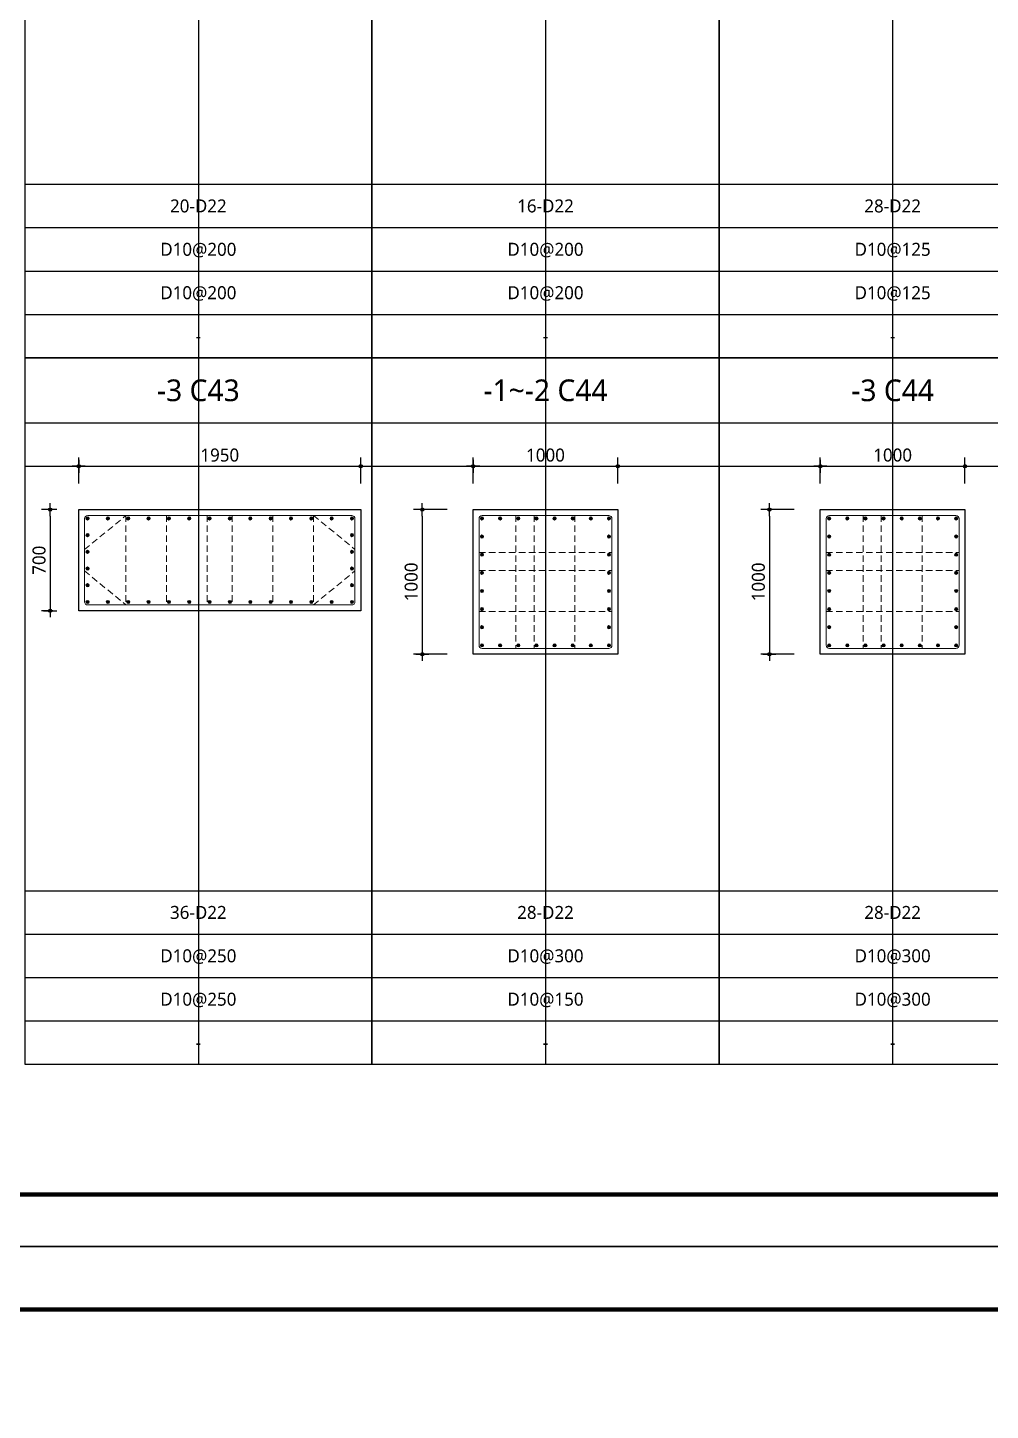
# Model space of a CAD drawing. Header units: millimetres. Extents: x 0 to 252030, y -124740 to 196020.
# Drawn here: x 138680 to 145335, y 159247 to 168809 of the extents above; entities that cross this region are included whole.
import ezdxf
from ezdxf.enums import TextEntityAlignment as Align

# ---------------------------------------------------------------- set-up
doc = ezdxf.new("R2010")
doc.units = ezdxf.units.MM
doc.header["$LTSCALE"] = 30
doc.linetypes.add('HID', pattern=[2.3, 1.5, -0.8])
doc.layers.get('DEFPOINTS').update_dxf_attribs({"color": 142})
for name, color, linetype in [('0-SEC1', 3, 'Continuous'), ('CON', 2, 'Continuous'), ('DIM', 7, 'Continuous'), ('SHEET', 7, 'Continuous'), ('TXT', 3, 'Continuous'), ('XR-FORM_(도룡동)$0$Sheet', 7, 'Continuous')]:
    doc.layers.add(name, color=color, linetype=linetype)
doc.layers.add('HoopBar', color=1, linetype='Continuous', lineweight=0)
doc.layers.add('TieBar', color=7, linetype='HID', lineweight=0)
doc.styles.get("Standard").update_dxf_attribs({"font": 'malgun.ttf'})
doc.styles.add('맑은 고딕', font='malgun.ttf')
doc.dimstyles.new('30NDIM', dxfattribs={"dimscale": 50, "dimtxt": 3, "dimasz": 1.5, "dimexe": 2, "dimexo": 6, "dimgap": 1, "dimtad": 1, "dimdec": 0, "dimrnd": 0.25, "dimzin": 0, "dimdsep": 46, "dimtxsty": 'Standard', "dimblk": 'Z_DOT', "dimcen": 5, "dimclrd": 256, "dimclre": 256, "dimclrt": 3, "dimadec": 0, "dimazin": 0, "dimtm": 1e-09, "dimtfac": 1, "dimtdec": 0, "dimtix": 1, "dimtmove": 2, "dimatfit": 1, "dimldrblk": 'Z_DOT', "dimfxl": 1, "dimtolj": 1, "dimtzin": 0, "dimarcsym": 0})

# ---------------------------------------------------------------- blocks, each defined once
blk = doc.blocks.new('XR-FORM_(도룡동)$0$S')
at = {"layer": 'XR-FORM_(도룡동)$0$Sheet', "const_width": 100}
blk.add_lwpolyline([(1850, 57950), (82250, 57950), (82250, 1200), (1850, 1200)], close=True, dxfattribs=at)
blk = doc.blocks.new('XR-FORM_(도룡동)', base_point=(101.33, -56114.51))
at = {"layer": 'DEFPOINTS'}
blk.add_lwpolyline([(0, 0), (420, 0), (420, 297), (0, 297)], close=True, dxfattribs=at)
at = {"xscale": 0.005, "yscale": 0.005, "zscale": 0.005}
blk.add_blockref('XR-FORM_(도룡동)$0$S', (-0.25, 0), dxfattribs=at)
blk = doc.blocks.new('*U58')
at = {"layer": 'DEFPOINTS'}
for p, q in [((-1200, 4886), (-1200, 0)), ((-2400, 4136), (0, 4136))]:
    blk.add_line(p, q, dxfattribs=at)
at = {"layer": 'SHEET'}
blk.add_line((-2400, 4436), (0, 4436), dxfattribs=at)
at = {"layer": 'SHEET', "color": 6}
for p, q in [((-2400, 1200), (0, 1200)), ((-2400, 900), (0, 900)), ((-2400, 600), (0, 600)), ((-2400, 300), (0, 300))]:
    blk.add_line(p, q, dxfattribs=at)
at = {"layer": 'SHEET'}
blk.add_lwpolyline([(0, 4886), (-2400, 4886), (-2400, 0), (0, 0)], close=True, dxfattribs=at)
blk = doc.blocks.new('Z_DOT')
at = {"layer": 'DIM', "color": 0}
for p, q in [((-1, 0), (1, 0)), ((0, -1), (0, 1))]:
    blk.add_line(p, q, dxfattribs=at)
for radius in [0.25, 0.125]:
    blk.add_circle((0, 0), radius, dxfattribs=at)
blk = doc.blocks.new('*D1335')
at = {"layer": 'DEFPOINTS', "color": 0, "transparency": 16777216}
for p in [(139032.9, 165476), (138835.3, 164776), (139032.9, 164776)]:
    blk.add_point(p, dxfattribs=at)
at = {"layer": 'DIM', "lineweight": -2, "transparency": 16777216}
for p, q in [((138852.9, 165476), (138775.3, 165476)), ((138835.3, 165431), (138835.3, 164821)), ((138852.9, 164776), (138775.3, 164776))]:
    blk.add_line(p, q, dxfattribs=at)
at = {"layer": 'DIM', "lineweight": -2, "transparency": 16777216, "xscale": 45, "yscale": 45, "zscale": 45}
for p, rotation in [((138835.3, 165476), 90), ((138835.3, 164776), 270)]:
    blk.add_blockref('Z_DOT', p, dxfattribs=dict(at, rotation=rotation))
at = {"layer": 'DIM', "color": 3, "transparency": 16777216, "insert": (138758.8, 165126), "char_height": 90, "attachment_point": 5, "rotation": 90}
blk.add_mtext('\\A1;700', dxfattribs=at)
blk = doc.blocks.new('*D1336')
at = {"layer": 'DEFPOINTS', "color": 0, "transparency": 16777216}
for p in [(140982.9, 165776), (139032.9, 165476), (140982.9, 165476)]:
    blk.add_point(p, dxfattribs=at)
at = {"layer": 'DIM', "lineweight": -2, "transparency": 16777216}
for p, q in [((139032.9, 165656), (139032.9, 165836)), ((140982.9, 165656), (140982.9, 165836)), ((139077.9, 165776), (140937.9, 165776))]:
    blk.add_line(p, q, dxfattribs=at)
at = {"layer": 'DIM', "lineweight": -2, "transparency": 16777216, "xscale": 45, "yscale": 45, "zscale": 45, "rotation": 180}
blk.add_blockref('Z_DOT', (139032.9, 165776), dxfattribs=at)
at = {"layer": 'DIM', "lineweight": -2, "transparency": 16777216, "xscale": 45, "yscale": 45, "zscale": 45}
blk.add_blockref('Z_DOT', (140982.9, 165776), dxfattribs=at)
at = {"layer": 'DIM', "color": 3, "transparency": 16777216, "insert": (140007.9, 165852.7), "char_height": 90, "attachment_point": 5}
blk.add_mtext('\\A1;1950', dxfattribs=at)
blk = doc.blocks.new('*D1337')
at = {"layer": 'DEFPOINTS', "color": 0, "transparency": 16777216}
for p in [(141759.8, 165476), (141408.3, 164476), (141759.8, 164476)]:
    blk.add_point(p, dxfattribs=at)
at = {"layer": 'DIM', "lineweight": -2, "transparency": 16777216}
for p, q in [((141579.8, 165476), (141348.3, 165476)), ((141408.3, 165431), (141408.3, 164521)), ((141579.8, 164476), (141348.3, 164476))]:
    blk.add_line(p, q, dxfattribs=at)
at = {"layer": 'DIM', "lineweight": -2, "transparency": 16777216, "xscale": 45, "yscale": 45, "zscale": 45}
for p, rotation in [((141408.3, 165476), 90), ((141408.3, 164476), 270)]:
    blk.add_blockref('Z_DOT', p, dxfattribs=dict(at, rotation=rotation))
at = {"layer": 'DIM', "color": 3, "transparency": 16777216, "insert": (141331.6, 164976), "char_height": 90, "attachment_point": 5, "rotation": 90}
blk.add_mtext('\\A1;1000', dxfattribs=at)
blk = doc.blocks.new('*D1338')
at = {"layer": 'DEFPOINTS', "color": 0, "transparency": 16777216}
for p in [(142759.8, 165776), (141759.8, 165476), (142759.8, 165476)]:
    blk.add_point(p, dxfattribs=at)
at = {"layer": 'DIM', "lineweight": -2, "transparency": 16777216}
for p, q in [((141759.8, 165656), (141759.8, 165836)), ((142759.8, 165656), (142759.8, 165836)), ((141804.8, 165776), (142714.8, 165776))]:
    blk.add_line(p, q, dxfattribs=at)
at = {"layer": 'DIM', "lineweight": -2, "transparency": 16777216, "xscale": 45, "yscale": 45, "zscale": 45, "rotation": 180}
blk.add_blockref('Z_DOT', (141759.8, 165776), dxfattribs=at)
at = {"layer": 'DIM', "lineweight": -2, "transparency": 16777216, "xscale": 45, "yscale": 45, "zscale": 45}
blk.add_blockref('Z_DOT', (142759.8, 165776), dxfattribs=at)
at = {"layer": 'DIM', "color": 3, "transparency": 16777216, "insert": (142259.8, 165852.7), "char_height": 90, "attachment_point": 5}
blk.add_mtext('\\A1;1000', dxfattribs=at)
blk = doc.blocks.new('*D1339')
at = {"layer": 'DEFPOINTS', "color": 0, "transparency": 16777216}
for p in [(144159.8, 165476), (143808.3, 164476), (144159.8, 164476)]:
    blk.add_point(p, dxfattribs=at)
at = {"layer": 'DIM', "lineweight": -2, "transparency": 16777216}
for p, q in [((143979.8, 165476), (143748.3, 165476)), ((143808.3, 165431), (143808.3, 164521)), ((143979.8, 164476), (143748.3, 164476))]:
    blk.add_line(p, q, dxfattribs=at)
at = {"layer": 'DIM', "lineweight": -2, "transparency": 16777216, "xscale": 45, "yscale": 45, "zscale": 45}
for p, rotation in [((143808.3, 165476), 90), ((143808.3, 164476), 270)]:
    blk.add_blockref('Z_DOT', p, dxfattribs=dict(at, rotation=rotation))
at = {"layer": 'DIM', "color": 3, "transparency": 16777216, "insert": (143731.6, 164976), "char_height": 90, "attachment_point": 5, "rotation": 90}
blk.add_mtext('\\A1;1000', dxfattribs=at)
blk = doc.blocks.new('*D1340')
at = {"layer": 'DEFPOINTS', "color": 0, "transparency": 16777216}
for p in [(145159.8, 165776), (144159.8, 165476), (145159.8, 165476)]:
    blk.add_point(p, dxfattribs=at)
at = {"layer": 'DIM', "lineweight": -2, "transparency": 16777216}
for p, q in [((144159.8, 165656), (144159.8, 165836)), ((145159.8, 165656), (145159.8, 165836)), ((144204.8, 165776), (145114.8, 165776))]:
    blk.add_line(p, q, dxfattribs=at)
at = {"layer": 'DIM', "lineweight": -2, "transparency": 16777216, "xscale": 45, "yscale": 45, "zscale": 45, "rotation": 180}
blk.add_blockref('Z_DOT', (144159.8, 165776), dxfattribs=at)
at = {"layer": 'DIM', "lineweight": -2, "transparency": 16777216, "xscale": 45, "yscale": 45, "zscale": 45}
blk.add_blockref('Z_DOT', (145159.8, 165776), dxfattribs=at)
at = {"layer": 'DIM', "color": 3, "transparency": 16777216, "insert": (144659.8, 165852.7), "char_height": 90, "attachment_point": 5}
blk.add_mtext('\\A1;1000', dxfattribs=at)

msp = doc.modelspace()

# ---------------------------------------------------------------- hatches: boundary and pattern name
at = {"layer": 'HoopBar'}
h = msp.add_hatch(color=3, dxfattribs=at)
edge = h.paths.add_edge_path()
edge.add_arc((139093.87673, 165414.99943), 11.1, 0, 180)
edge.add_arc((139093.87673, 165414.99943), 11.1, 180, 360)
h = msp.add_hatch(color=3, dxfattribs=at)
edge = h.paths.add_edge_path()
edge.add_arc((139234.49211, 165414.99943), 11.1, 0, 180)
edge.add_arc((139234.49211, 165414.99943), 11.1, 180, 360)
h = msp.add_hatch(color=3, dxfattribs=at)
edge = h.paths.add_edge_path()
edge.add_arc((139375.1075, 165414.99943), 11.1, 0, 180)
edge.add_arc((139375.1075, 165414.99943), 11.1, 180, 360)
h = msp.add_hatch(color=3, dxfattribs=at)
edge = h.paths.add_edge_path()
edge.add_arc((139515.72288, 165414.99943), 11.1, 0, 180)
edge.add_arc((139515.72288, 165414.99943), 11.1, 180, 360)
h = msp.add_hatch(color=3, dxfattribs=at)
edge = h.paths.add_edge_path()
edge.add_arc((139656.33826, 165414.99943), 11.1, 0, 180)
edge.add_arc((139656.33826, 165414.99943), 11.1, 180, 360)
h = msp.add_hatch(color=3, dxfattribs=at)
edge = h.paths.add_edge_path()
edge.add_arc((139796.95365, 165414.99943), 11.1, 0, 180)
edge.add_arc((139796.95365, 165414.99943), 11.1, 180, 360)
h = msp.add_hatch(color=3, dxfattribs=at)
edge = h.paths.add_edge_path()
edge.add_arc((139937.56903, 165414.99943), 11.1, 0, 180)
edge.add_arc((139937.56903, 165414.99943), 11.1, 180, 360)
h = msp.add_hatch(color=3, dxfattribs=at)
edge = h.paths.add_edge_path()
edge.add_arc((140078.18442, 165414.99943), 11.1, 0, 180)
edge.add_arc((140078.18442, 165414.99943), 11.1, 180, 360)
h = msp.add_hatch(color=3, dxfattribs=at)
edge = h.paths.add_edge_path()
edge.add_arc((140218.7998, 165414.99943), 11.1, 0, 180)
edge.add_arc((140218.7998, 165414.99943), 11.1, 180, 360)
h = msp.add_hatch(color=3, dxfattribs=at)
edge = h.paths.add_edge_path()
edge.add_arc((140359.41519, 165414.99943), 11.1, 0, 180)
edge.add_arc((140359.41519, 165414.99943), 11.1, 180, 360)
h = msp.add_hatch(color=3, dxfattribs=at)
edge = h.paths.add_edge_path()
edge.add_arc((140500.03057, 165414.99943), 11.1, 0, 180)
edge.add_arc((140500.03057, 165414.99943), 11.1, 180, 360)
h = msp.add_hatch(color=3, dxfattribs=at)
edge = h.paths.add_edge_path()
edge.add_arc((140640.64596, 165414.99943), 11.1, 0, 180)
edge.add_arc((140640.64596, 165414.99943), 11.1, 180, 360)
h = msp.add_hatch(color=3, dxfattribs=at)
edge = h.paths.add_edge_path()
edge.add_arc((140781.26134, 165414.99943), 11.1, 0, 180)
edge.add_arc((140781.26134, 165414.99943), 11.1, 180, 360)
h = msp.add_hatch(color=3, dxfattribs=at)
edge = h.paths.add_edge_path()
edge.add_arc((140921.87673, 165414.99943), 11.1, 0, 180)
edge.add_arc((140921.87673, 165414.99943), 11.1, 180, 360)
h = msp.add_hatch(color=3, dxfattribs=at)
edge = h.paths.add_edge_path()
edge.add_arc((141820.75002, 165414.9991), 11.1, 0, 180)
edge.add_arc((141820.75002, 165414.9991), 11.1, 180, 360)
h = msp.add_hatch(color=3, dxfattribs=at)
edge = h.paths.add_edge_path()
edge.add_arc((141946.17859, 165414.9991), 11.1, 0, 180)
edge.add_arc((141946.17859, 165414.9991), 11.1, 180, 360)
h = msp.add_hatch(color=3, dxfattribs=at)
edge = h.paths.add_edge_path()
edge.add_arc((142071.60716, 165414.9991), 11.1, 0, 180)
edge.add_arc((142071.60716, 165414.9991), 11.1, 180, 360)
h = msp.add_hatch(color=3, dxfattribs=at)
edge = h.paths.add_edge_path()
edge.add_arc((142197.03573, 165414.9991), 11.1, 0, 180)
edge.add_arc((142197.03573, 165414.9991), 11.1, 180, 360)
h = msp.add_hatch(color=3, dxfattribs=at)
edge = h.paths.add_edge_path()
edge.add_arc((142322.4643, 165414.9991), 11.1, 0, 180)
edge.add_arc((142322.4643, 165414.9991), 11.1, 180, 360)
h = msp.add_hatch(color=3, dxfattribs=at)
edge = h.paths.add_edge_path()
edge.add_arc((142447.89288, 165414.9991), 11.1, 0, 180)
edge.add_arc((142447.89288, 165414.9991), 11.1, 180, 360)
h = msp.add_hatch(color=3, dxfattribs=at)
edge = h.paths.add_edge_path()
edge.add_arc((142573.32145, 165414.9991), 11.1, 0, 180)
edge.add_arc((142573.32145, 165414.9991), 11.1, 180, 360)
h = msp.add_hatch(color=3, dxfattribs=at)
edge = h.paths.add_edge_path()
edge.add_arc((142698.75002, 165414.9991), 11.1, 0, 180)
edge.add_arc((142698.75002, 165414.9991), 11.1, 180, 360)
h = msp.add_hatch(color=3, dxfattribs=at)
edge = h.paths.add_edge_path()
edge.add_arc((144220.75002, 165414.9991), 11.1, 0, 180)
edge.add_arc((144220.75002, 165414.9991), 11.1, 180, 360)
h = msp.add_hatch(color=3, dxfattribs=at)
edge = h.paths.add_edge_path()
edge.add_arc((144346.17859, 165414.9991), 11.1, 0, 180)
edge.add_arc((144346.17859, 165414.9991), 11.1, 180, 360)
h = msp.add_hatch(color=3, dxfattribs=at)
edge = h.paths.add_edge_path()
edge.add_arc((144471.60716, 165414.9991), 11.1, 0, 180)
edge.add_arc((144471.60716, 165414.9991), 11.1, 180, 360)
h = msp.add_hatch(color=3, dxfattribs=at)
edge = h.paths.add_edge_path()
edge.add_arc((144597.03573, 165414.9991), 11.1, 0, 180)
edge.add_arc((144597.03573, 165414.9991), 11.1, 180, 360)
h = msp.add_hatch(color=3, dxfattribs=at)
edge = h.paths.add_edge_path()
edge.add_arc((144722.4643, 165414.9991), 11.1, 0, 180)
edge.add_arc((144722.4643, 165414.9991), 11.1, 180, 360)
h = msp.add_hatch(color=3, dxfattribs=at)
edge = h.paths.add_edge_path()
edge.add_arc((144847.89288, 165414.9991), 11.1, 0, 180)
edge.add_arc((144847.89288, 165414.9991), 11.1, 180, 360)
h = msp.add_hatch(color=3, dxfattribs=at)
edge = h.paths.add_edge_path()
edge.add_arc((144973.32145, 165414.9991), 11.1, 0, 180)
edge.add_arc((144973.32145, 165414.9991), 11.1, 180, 360)
h = msp.add_hatch(color=3, dxfattribs=at)
edge = h.paths.add_edge_path()
edge.add_arc((145098.75002, 165414.9991), 11.1, 0, 180)
edge.add_arc((145098.75002, 165414.9991), 11.1, 180, 360)
h = msp.add_hatch(color=3, dxfattribs=at)
edge = h.paths.add_edge_path()
edge.add_arc((139093.87673, 165299.39943), 11.1, 0, 180)
edge.add_arc((139093.87673, 165299.39943), 11.1, 180, 360)
h = msp.add_hatch(color=3, dxfattribs=at)
edge = h.paths.add_edge_path()
edge.add_arc((140921.87673, 165299.39943), 11.1, 0, 180)
edge.add_arc((140921.87673, 165299.39943), 11.1, 180, 360)
h = msp.add_hatch(color=3, dxfattribs=at)
edge = h.paths.add_edge_path()
edge.add_arc((141820.75002, 165289.57053), 11.1, 0, 180)
edge.add_arc((141820.75002, 165289.57053), 11.1, 180, 360)
h = msp.add_hatch(color=3, dxfattribs=at)
edge = h.paths.add_edge_path()
edge.add_arc((142698.75002, 165289.57053), 11.1, 0, 180)
edge.add_arc((142698.75002, 165289.57053), 11.1, 180, 360)
h = msp.add_hatch(color=3, dxfattribs=at)
edge = h.paths.add_edge_path()
edge.add_arc((144220.75002, 165289.57053), 11.1, 0, 180)
edge.add_arc((144220.75002, 165289.57053), 11.1, 180, 360)
h = msp.add_hatch(color=3, dxfattribs=at)
edge = h.paths.add_edge_path()
edge.add_arc((145098.75002, 165289.57053), 11.1, 0, 180)
edge.add_arc((145098.75002, 165289.57053), 11.1, 180, 360)
h = msp.add_hatch(color=3, dxfattribs=at)
edge = h.paths.add_edge_path()
edge.add_arc((139093.87673, 165183.79943), 11.1, 0, 180)
edge.add_arc((139093.87673, 165183.79943), 11.1, 180, 360)
h = msp.add_hatch(color=3, dxfattribs=at)
edge = h.paths.add_edge_path()
edge.add_arc((140921.87673, 165183.79943), 11.1, 0, 180)
edge.add_arc((140921.87673, 165183.79943), 11.1, 180, 360)
h = msp.add_hatch(color=3, dxfattribs=at)
edge = h.paths.add_edge_path()
edge.add_arc((141820.75002, 165164.14196), 11.1, 0, 180)
edge.add_arc((141820.75002, 165164.14196), 11.1, 180, 360)
h = msp.add_hatch(color=3, dxfattribs=at)
edge = h.paths.add_edge_path()
edge.add_arc((142698.75002, 165164.14196), 11.1, 0, 180)
edge.add_arc((142698.75002, 165164.14196), 11.1, 180, 360)
h = msp.add_hatch(color=3, dxfattribs=at)
edge = h.paths.add_edge_path()
edge.add_arc((144220.75002, 165164.14196), 11.1, 0, 180)
edge.add_arc((144220.75002, 165164.14196), 11.1, 180, 360)
h = msp.add_hatch(color=3, dxfattribs=at)
edge = h.paths.add_edge_path()
edge.add_arc((145098.75002, 165164.14196), 11.1, 0, 180)
edge.add_arc((145098.75002, 165164.14196), 11.1, 180, 360)
h = msp.add_hatch(color=3, dxfattribs=at)
edge = h.paths.add_edge_path()
edge.add_arc((139093.87673, 165068.19943), 11.1, 0, 180)
edge.add_arc((139093.87673, 165068.19943), 11.1, 180, 360)
h = msp.add_hatch(color=3, dxfattribs=at)
edge = h.paths.add_edge_path()
edge.add_arc((140921.87673, 165068.19943), 11.1, 0, 180)
edge.add_arc((140921.87673, 165068.19943), 11.1, 180, 360)
h = msp.add_hatch(color=3, dxfattribs=at)
edge = h.paths.add_edge_path()
edge.add_arc((141820.75002, 165038.71339), 11.1, 0, 180)
edge.add_arc((141820.75002, 165038.71339), 11.1, 180, 360)
h = msp.add_hatch(color=3, dxfattribs=at)
edge = h.paths.add_edge_path()
edge.add_arc((142698.75002, 165038.71339), 11.1, 0, 180)
edge.add_arc((142698.75002, 165038.71339), 11.1, 180, 360)
h = msp.add_hatch(color=3, dxfattribs=at)
edge = h.paths.add_edge_path()
edge.add_arc((144220.75002, 165038.71339), 11.1, 0, 180)
edge.add_arc((144220.75002, 165038.71339), 11.1, 180, 360)
h = msp.add_hatch(color=3, dxfattribs=at)
edge = h.paths.add_edge_path()
edge.add_arc((145098.75002, 165038.71339), 11.1, 0, 180)
edge.add_arc((145098.75002, 165038.71339), 11.1, 180, 360)
h = msp.add_hatch(color=3, dxfattribs=at)
edge = h.paths.add_edge_path()
edge.add_arc((139093.87673, 164952.59943), 11.1, 0, 180)
edge.add_arc((139093.87673, 164952.59943), 11.1, 180, 360)
h = msp.add_hatch(color=3, dxfattribs=at)
edge = h.paths.add_edge_path()
edge.add_arc((140921.87673, 164952.59943), 11.1, 0, 180)
edge.add_arc((140921.87673, 164952.59943), 11.1, 180, 360)
h = msp.add_hatch(color=3, dxfattribs=at)
edge = h.paths.add_edge_path()
edge.add_arc((141820.75002, 164913.28482), 11.1, 0, 180)
edge.add_arc((141820.75002, 164913.28482), 11.1, 180, 360)
h = msp.add_hatch(color=3, dxfattribs=at)
edge = h.paths.add_edge_path()
edge.add_arc((142698.75002, 164913.28482), 11.1, 0, 180)
edge.add_arc((142698.75002, 164913.28482), 11.1, 180, 360)
h = msp.add_hatch(color=3, dxfattribs=at)
edge = h.paths.add_edge_path()
edge.add_arc((144220.75002, 164913.28482), 11.1, 0, 180)
edge.add_arc((144220.75002, 164913.28482), 11.1, 180, 360)
h = msp.add_hatch(color=3, dxfattribs=at)
edge = h.paths.add_edge_path()
edge.add_arc((145098.75002, 164913.28482), 11.1, 0, 180)
edge.add_arc((145098.75002, 164913.28482), 11.1, 180, 360)
h = msp.add_hatch(color=3, dxfattribs=at)
edge = h.paths.add_edge_path()
edge.add_arc((139093.87673, 164836.99943), 11.1, 0, 180)
edge.add_arc((139093.87673, 164836.99943), 11.1, 180, 360)
h = msp.add_hatch(color=3, dxfattribs=at)
edge = h.paths.add_edge_path()
edge.add_arc((139234.49211, 164836.99943), 11.1, 0, 180)
edge.add_arc((139234.49211, 164836.99943), 11.1, 180, 360)
h = msp.add_hatch(color=3, dxfattribs=at)
edge = h.paths.add_edge_path()
edge.add_arc((139375.1075, 164836.99943), 11.1, 0, 180)
edge.add_arc((139375.1075, 164836.99943), 11.1, 180, 360)
h = msp.add_hatch(color=3, dxfattribs=at)
edge = h.paths.add_edge_path()
edge.add_arc((139515.72288, 164836.99943), 11.1, 0, 180)
edge.add_arc((139515.72288, 164836.99943), 11.1, 180, 360)
h = msp.add_hatch(color=3, dxfattribs=at)
edge = h.paths.add_edge_path()
edge.add_arc((139656.33826, 164836.99943), 11.1, 0, 180)
edge.add_arc((139656.33826, 164836.99943), 11.1, 180, 360)
h = msp.add_hatch(color=3, dxfattribs=at)
edge = h.paths.add_edge_path()
edge.add_arc((139796.95365, 164836.99943), 11.1, 0, 180)
edge.add_arc((139796.95365, 164836.99943), 11.1, 180, 360)
h = msp.add_hatch(color=3, dxfattribs=at)
edge = h.paths.add_edge_path()
edge.add_arc((139937.56903, 164836.99943), 11.1, 0, 180)
edge.add_arc((139937.56903, 164836.99943), 11.1, 180, 360)
h = msp.add_hatch(color=3, dxfattribs=at)
edge = h.paths.add_edge_path()
edge.add_arc((140078.18442, 164836.99943), 11.1, 0, 180)
edge.add_arc((140078.18442, 164836.99943), 11.1, 180, 360)
h = msp.add_hatch(color=3, dxfattribs=at)
edge = h.paths.add_edge_path()
edge.add_arc((140218.7998, 164836.99943), 11.1, 0, 180)
edge.add_arc((140218.7998, 164836.99943), 11.1, 180, 360)
h = msp.add_hatch(color=3, dxfattribs=at)
edge = h.paths.add_edge_path()
edge.add_arc((140359.41519, 164836.99943), 11.1, 0, 180)
edge.add_arc((140359.41519, 164836.99943), 11.1, 180, 360)
h = msp.add_hatch(color=3, dxfattribs=at)
edge = h.paths.add_edge_path()
edge.add_arc((140500.03057, 164836.99943), 11.1, 0, 180)
edge.add_arc((140500.03057, 164836.99943), 11.1, 180, 360)
h = msp.add_hatch(color=3, dxfattribs=at)
edge = h.paths.add_edge_path()
edge.add_arc((140640.64596, 164836.99943), 11.1, 0, 180)
edge.add_arc((140640.64596, 164836.99943), 11.1, 180, 360)
h = msp.add_hatch(color=3, dxfattribs=at)
edge = h.paths.add_edge_path()
edge.add_arc((140781.26134, 164836.99943), 11.1, 0, 180)
edge.add_arc((140781.26134, 164836.99943), 11.1, 180, 360)
h = msp.add_hatch(color=3, dxfattribs=at)
edge = h.paths.add_edge_path()
edge.add_arc((140921.87673, 164836.99943), 11.1, 0, 180)
edge.add_arc((140921.87673, 164836.99943), 11.1, 180, 360)
h = msp.add_hatch(color=3, dxfattribs=at)
edge = h.paths.add_edge_path()
edge.add_arc((141820.75002, 164787.85624), 11.1, 0, 180)
edge.add_arc((141820.75002, 164787.85624), 11.1, 180, 360)
h = msp.add_hatch(color=3, dxfattribs=at)
edge = h.paths.add_edge_path()
edge.add_arc((142698.75002, 164787.85624), 11.1, 0, 180)
edge.add_arc((142698.75002, 164787.85624), 11.1, 180, 360)
h = msp.add_hatch(color=3, dxfattribs=at)
edge = h.paths.add_edge_path()
edge.add_arc((144220.75002, 164787.85624), 11.1, 0, 180)
edge.add_arc((144220.75002, 164787.85624), 11.1, 180, 360)
h = msp.add_hatch(color=3, dxfattribs=at)
edge = h.paths.add_edge_path()
edge.add_arc((145098.75002, 164787.85624), 11.1, 0, 180)
edge.add_arc((145098.75002, 164787.85624), 11.1, 180, 360)
h = msp.add_hatch(color=3, dxfattribs=at)
edge = h.paths.add_edge_path()
edge.add_arc((141820.75002, 164662.42767), 11.1, 0, 180)
edge.add_arc((141820.75002, 164662.42767), 11.1, 180, 360)
h = msp.add_hatch(color=3, dxfattribs=at)
edge = h.paths.add_edge_path()
edge.add_arc((142698.75002, 164662.42767), 11.1, 0, 180)
edge.add_arc((142698.75002, 164662.42767), 11.1, 180, 360)
h = msp.add_hatch(color=3, dxfattribs=at)
edge = h.paths.add_edge_path()
edge.add_arc((144220.75002, 164662.42767), 11.1, 0, 180)
edge.add_arc((144220.75002, 164662.42767), 11.1, 180, 360)
h = msp.add_hatch(color=3, dxfattribs=at)
edge = h.paths.add_edge_path()
edge.add_arc((145098.75002, 164662.42767), 11.1, 0, 180)
edge.add_arc((145098.75002, 164662.42767), 11.1, 180, 360)
h = msp.add_hatch(color=3, dxfattribs=at)
edge = h.paths.add_edge_path()
edge.add_arc((141820.75002, 164536.9991), 11.1, 0, 180)
edge.add_arc((141820.75002, 164536.9991), 11.1, 180, 360)
h = msp.add_hatch(color=3, dxfattribs=at)
edge = h.paths.add_edge_path()
edge.add_arc((141946.17859, 164536.9991), 11.1, 0, 180)
edge.add_arc((141946.17859, 164536.9991), 11.1, 180, 360)
h = msp.add_hatch(color=3, dxfattribs=at)
edge = h.paths.add_edge_path()
edge.add_arc((142071.60716, 164536.9991), 11.1, 0, 180)
edge.add_arc((142071.60716, 164536.9991), 11.1, 180, 360)
h = msp.add_hatch(color=3, dxfattribs=at)
edge = h.paths.add_edge_path()
edge.add_arc((142197.03573, 164536.9991), 11.1, 0, 180)
edge.add_arc((142197.03573, 164536.9991), 11.1, 180, 360)
h = msp.add_hatch(color=3, dxfattribs=at)
edge = h.paths.add_edge_path()
edge.add_arc((142322.4643, 164536.9991), 11.1, 0, 180)
edge.add_arc((142322.4643, 164536.9991), 11.1, 180, 360)
h = msp.add_hatch(color=3, dxfattribs=at)
edge = h.paths.add_edge_path()
edge.add_arc((142447.89288, 164536.9991), 11.1, 0, 180)
edge.add_arc((142447.89288, 164536.9991), 11.1, 180, 360)
h = msp.add_hatch(color=3, dxfattribs=at)
edge = h.paths.add_edge_path()
edge.add_arc((142573.32145, 164536.9991), 11.1, 0, 180)
edge.add_arc((142573.32145, 164536.9991), 11.1, 180, 360)
h = msp.add_hatch(color=3, dxfattribs=at)
edge = h.paths.add_edge_path()
edge.add_arc((142698.75002, 164536.9991), 11.1, 0, 180)
edge.add_arc((142698.75002, 164536.9991), 11.1, 180, 360)
h = msp.add_hatch(color=3, dxfattribs=at)
edge = h.paths.add_edge_path()
edge.add_arc((144220.75002, 164536.9991), 11.1, 0, 180)
edge.add_arc((144220.75002, 164536.9991), 11.1, 180, 360)
h = msp.add_hatch(color=3, dxfattribs=at)
edge = h.paths.add_edge_path()
edge.add_arc((144346.17859, 164536.9991), 11.1, 0, 180)
edge.add_arc((144346.17859, 164536.9991), 11.1, 180, 360)
h = msp.add_hatch(color=3, dxfattribs=at)
edge = h.paths.add_edge_path()
edge.add_arc((144471.60716, 164536.9991), 11.1, 0, 180)
edge.add_arc((144471.60716, 164536.9991), 11.1, 180, 360)
h = msp.add_hatch(color=3, dxfattribs=at)
edge = h.paths.add_edge_path()
edge.add_arc((144597.03573, 164536.9991), 11.1, 0, 180)
edge.add_arc((144597.03573, 164536.9991), 11.1, 180, 360)
h = msp.add_hatch(color=3, dxfattribs=at)
edge = h.paths.add_edge_path()
edge.add_arc((144722.4643, 164536.9991), 11.1, 0, 180)
edge.add_arc((144722.4643, 164536.9991), 11.1, 180, 360)
h = msp.add_hatch(color=3, dxfattribs=at)
edge = h.paths.add_edge_path()
edge.add_arc((144847.89288, 164536.9991), 11.1, 0, 180)
edge.add_arc((144847.89288, 164536.9991), 11.1, 180, 360)
h = msp.add_hatch(color=3, dxfattribs=at)
edge = h.paths.add_edge_path()
edge.add_arc((144973.32145, 164536.9991), 11.1, 0, 180)
edge.add_arc((144973.32145, 164536.9991), 11.1, 180, 360)
h = msp.add_hatch(color=3, dxfattribs=at)
edge = h.paths.add_edge_path()
edge.add_arc((145098.75002, 164536.9991), 11.1, 0, 180)
edge.add_arc((145098.75002, 164536.9991), 11.1, 180, 360)

# ---------------------------------------------------------------- linework, layer by layer
at = {"layer": 'CON', "color": 8}
for points in [[(139032.87673, 164775.99943), (139032.87673, 165475.99943), (140982.87673, 165475.99943), (140982.87673, 164775.99943)], [(141759.75002, 164475.9991), (141759.75002, 165475.9991), (142759.75002, 165475.9991), (142759.75002, 164475.9991)], [(144159.75002, 164475.9991), (144159.75002, 165475.9991), (145159.75002, 165475.9991), (145159.75002, 164475.9991)]]:
    msp.add_lwpolyline(points, close=True, dxfattribs=at)
at = {"layer": 'HoopBar', "color": 3}
for points in [[(139095.44673, 164816.36943, -0.4142135624), (139073.24673, 164838.56943), (139073.24673, 165413.42943, -0.4142135624), (139095.44673, 165435.62943), (140920.30673, 165435.62943, -0.4142135624), (140942.50673, 165413.42943), (140942.50673, 164838.56943, -0.4142135624), (140920.30673, 164816.36943), (139095.44673, 164816.36943)], [(141822.32002, 164516.3691, -0.4142135624), (141800.12002, 164538.5691), (141800.12002, 165413.4291, -0.4142135624), (141822.32002, 165435.6291), (142697.18002, 165435.6291, -0.4142135624), (142719.38002, 165413.4291), (142719.38002, 164538.5691, -0.4142135624), (142697.18002, 164516.3691), (141822.32002, 164516.3691)], [(144222.32002, 164516.3691, -0.4142135624), (144200.12002, 164538.5691), (144200.12002, 165413.4291, -0.4142135624), (144222.32002, 165435.6291), (145097.18002, 165435.6291, -0.4142135624), (145119.38002, 165413.4291), (145119.38002, 164538.5691, -0.4142135624), (145097.18002, 164516.3691), (144222.32002, 164516.3691)]]:
    msp.add_lwpolyline(points, format="xyb", dxfattribs=at)
for centre in [(139093.87673, 165414.99943), (139234.49211, 165414.99943), (139375.1075, 165414.99943), (139515.72288, 165414.99943), (139656.33826, 165414.99943), (139796.95365, 165414.99943), (139937.56903, 165414.99943), (140078.18442, 165414.99943), (140218.7998, 165414.99943), (140359.41519, 165414.99943), (140500.03057, 165414.99943), (140640.64596, 165414.99943), (140781.26134, 165414.99943), (140921.87673, 165414.99943), (141820.75002, 165414.9991), (141946.17859, 165414.9991), (142071.60716, 165414.9991), (142197.03573, 165414.9991), (142322.4643, 165414.9991), (142447.89288, 165414.9991), (142573.32145, 165414.9991), (142698.75002, 165414.9991), (144220.75002, 165414.9991), (144346.17859, 165414.9991), (144471.60716, 165414.9991), (144597.03573, 165414.9991), (144722.4643, 165414.9991), (144847.89288, 165414.9991), (144973.32145, 165414.9991), (145098.75002, 165414.9991), (139093.87673, 165299.39943), (140921.87673, 165299.39943), (141820.75002, 165289.57053), (142698.75002, 165289.57053), (144220.75002, 165289.57053), (145098.75002, 165289.57053), (139093.87673, 165183.79943), (140921.87673, 165183.79943), (141820.75002, 165164.14196), (142698.75002, 165164.14196), (144220.75002, 165164.14196), (145098.75002, 165164.14196), (139093.87673, 165068.19943), (140921.87673, 165068.19943), (141820.75002, 165038.71339), (142698.75002, 165038.71339), (144220.75002, 165038.71339), (145098.75002, 165038.71339), (139093.87673, 164952.59943), (140921.87673, 164952.59943), (141820.75002, 164913.28482), (142698.75002, 164913.28482), (144220.75002, 164913.28482), (145098.75002, 164913.28482), (139093.87673, 164836.99943), (139234.49211, 164836.99943), (139375.1075, 164836.99943), (139515.72288, 164836.99943), (139656.33826, 164836.99943), (139796.95365, 164836.99943), (139937.56903, 164836.99943), (140078.18442, 164836.99943), (140218.7998, 164836.99943), (140359.41519, 164836.99943), (140500.03057, 164836.99943), (140640.64596, 164836.99943), (140781.26134, 164836.99943), (140921.87673, 164836.99943), (141820.75002, 164787.85624), (142698.75002, 164787.85624), (144220.75002, 164787.85624), (145098.75002, 164787.85624), (141820.75002, 164662.42767), (142698.75002, 164662.42767), (144220.75002, 164662.42767), (145098.75002, 164662.42767), (141820.75002, 164536.9991), (141946.17859, 164536.9991), (142071.60716, 164536.9991), (142197.03573, 164536.9991), (142322.4643, 164536.9991), (142447.89288, 164536.9991), (142573.32145, 164536.9991), (142698.75002, 164536.9991), (144220.75002, 164536.9991), (144346.17859, 164536.9991), (144471.60716, 164536.9991), (144597.03573, 164536.9991), (144722.4643, 164536.9991), (144847.89288, 164536.9991), (144973.32145, 164536.9991), (145098.75002, 164536.9991)]:
    msp.add_circle(centre, 11.1, dxfattribs=at)
at = {"layer": 'TieBar'}
for p, q in [((139073.24673, 165199.66443), (139359.2425, 165435.62943)), ((139359.2425, 165435.62943), (139359.2425, 164816.36943)), ((139640.47326, 165435.62943), (139640.47326, 164816.36943)), ((139921.70403, 165435.62943), (139921.70403, 164816.36943)), ((140094.04942, 165435.62943), (140094.04942, 164816.36943)), ((140375.28019, 165435.62943), (140375.28019, 164816.36943)), ((140656.51096, 165435.62943), (140656.51096, 164816.36943)), ((140656.51096, 165435.62943), (140942.50673, 165199.66443)), ((142055.74216, 165435.6291), (142055.74216, 164516.3691)), ((142181.17073, 165435.6291), (142181.17073, 164516.3691)), ((142463.75788, 165435.6291), (142463.75788, 164516.3691)), ((144455.74216, 165435.6291), (144455.74216, 164516.3691)), ((144581.17073, 165435.6291), (144581.17073, 164516.3691)), ((144863.75788, 165435.6291), (144863.75788, 164516.3691)), ((141800.12002, 165180.00696), (142719.38002, 165180.00696)), ((144200.12002, 165180.00696), (145119.38002, 165180.00696)), ((139073.24673, 165052.33443), (139359.2425, 164816.36943)), ((140656.51096, 164816.36943), (140942.50673, 165052.33443)), ((141800.12002, 165054.57839), (142719.38002, 165054.57839)), ((144200.12002, 165054.57839), (145119.38002, 165054.57839)), ((141800.12002, 164771.99124), (142719.38002, 164771.99124)), ((144200.12002, 164771.99124), (145119.38002, 164771.99124))]:
    msp.add_line(p, q, dxfattribs=at)

# ---------------------------------------------------------------- block references
for p in [(141059.75002, 166526.00041), (143459.75002, 166526.00041), (145859.75002, 166526.00041), (141059.75002, 161640.00041), (143459.75002, 161640.00041), (145859.75002, 161640.00041)]:
    msp.add_blockref('*U58', p)
at = {"layer": '0-SEC1', "xscale": 60, "yscale": 60, "zscale": 60}
for p in [(132110.02429, -3206490.57868), (132110.02429, -3224310.57868)]:
    msp.add_blockref('XR-FORM_(도룡동)', p, dxfattribs=at)

# ---------------------------------------------------------------- texts
at = {"layer": 'TXT', "style": '맑은 고딕'}
for s, p in [('20-D22', (139859.75076, 167575.99992)), ('16-D22', (142259.75076, 167575.99992)), ('28-D22', (144659.75002, 167575.99959)), ('D10@200', (139859.75076, 167275.99992)), ('D10@200', (142259.75076, 167275.99992)), ('D10@125', (144659.75002, 167275.99959)), ('D10@200', (139859.75076, 166975.99992)), ('D10@200', (142259.75076, 166975.99992)), ('D10@125', (144659.75002, 166975.99959)), ('-', (139859.75076, 166675.99992)), ('-', (142259.75076, 166675.99992)), ('-', (144659.75002, 166675.99959)), ('36-D22', (139859.75002, 162689.99943)), ('28-D22', (142259.75027, 162689.9991)), ('28-D22', (144659.75027, 162689.9991)), ('D10@250', (139859.75002, 162389.99943)), ('D10@300', (142259.75027, 162389.9991)), ('D10@300', (144659.75027, 162389.9991)), ('D10@250', (139859.75002, 162089.99943)), ('D10@150', (142259.75027, 162089.9991)), ('D10@300', (144659.75027, 162089.9991)), ('-', (139859.75002, 161789.99943)), ('-', (142259.75027, 161789.9991)), ('-', (144659.75027, 161789.9991))]:
    msp.add_text(s, height=90, dxfattribs=at).set_placement(p, align=Align.MIDDLE_CENTER)
at = {"layer": 'TXT', "color": 2, "style": '맑은 고딕'}
for s, p in [('-3 C43', (139859.75002, 166300.99943)), ('-1~-2 C44', (142259.75027, 166300.9991)), ('-3 C44', (144659.75027, 166300.9991))]:
    msp.add_text(s, height=150, dxfattribs=at).set_placement(p, align=Align.MIDDLE_CENTER)

# ---------------------------------------------------------------- dimensions: what is measured, and where the dimension line sits
at = {"layer": 'DIM'}
for base, p1, p2, picture, middle in [((140982.87673, 165775.99943), (139032.87673, 165475.99943), (140982.87673, 165475.99943), '*D1336', (140007.87673, 165852.74195)), ((142759.75002, 165775.9991), (141759.75002, 165475.9991), (142759.75002, 165475.9991), '*D1338', (142259.75002, 165852.74163)), ((145159.75002, 165775.9991), (144159.75002, 165475.9991), (145159.75002, 165475.9991), '*D1340', (144659.75002, 165852.74163))]:
    dim = msp.add_linear_dim(base=base, p1=p1, p2=p2, dimstyle='30NDIM', override={"dimscale": 30, "dimtxsty": 'Standard'}, dxfattribs=at)
    dim.commit()
    dim.dimension.update_dxf_attribs({"geometry": picture, "text_midpoint": middle})
for base, p1, p2, picture, middle in [((138835.32302, 164775.99943), (139032.87673, 165475.99943), (139032.87673, 164775.99943), '*D1335', (138758.82505, 165125.99943)), ((141408.33343, 164475.9991), (141759.75002, 165475.9991), (141759.75002, 164475.9991), '*D1337', (141331.59091, 164975.9991)), ((143808.33343, 164475.9991), (144159.75002, 165475.9991), (144159.75002, 164475.9991), '*D1339', (143731.59091, 164975.9991))]:
    dim = msp.add_linear_dim(base=base, p1=p1, p2=p2, angle=270, dimstyle='30NDIM', override={"dimscale": 30, "dimtxsty": 'Standard'}, dxfattribs=at)
    dim.commit()
    dim.dimension.update_dxf_attribs({"geometry": picture, "text_midpoint": middle})

doc.saveas('drawing.dxf')
